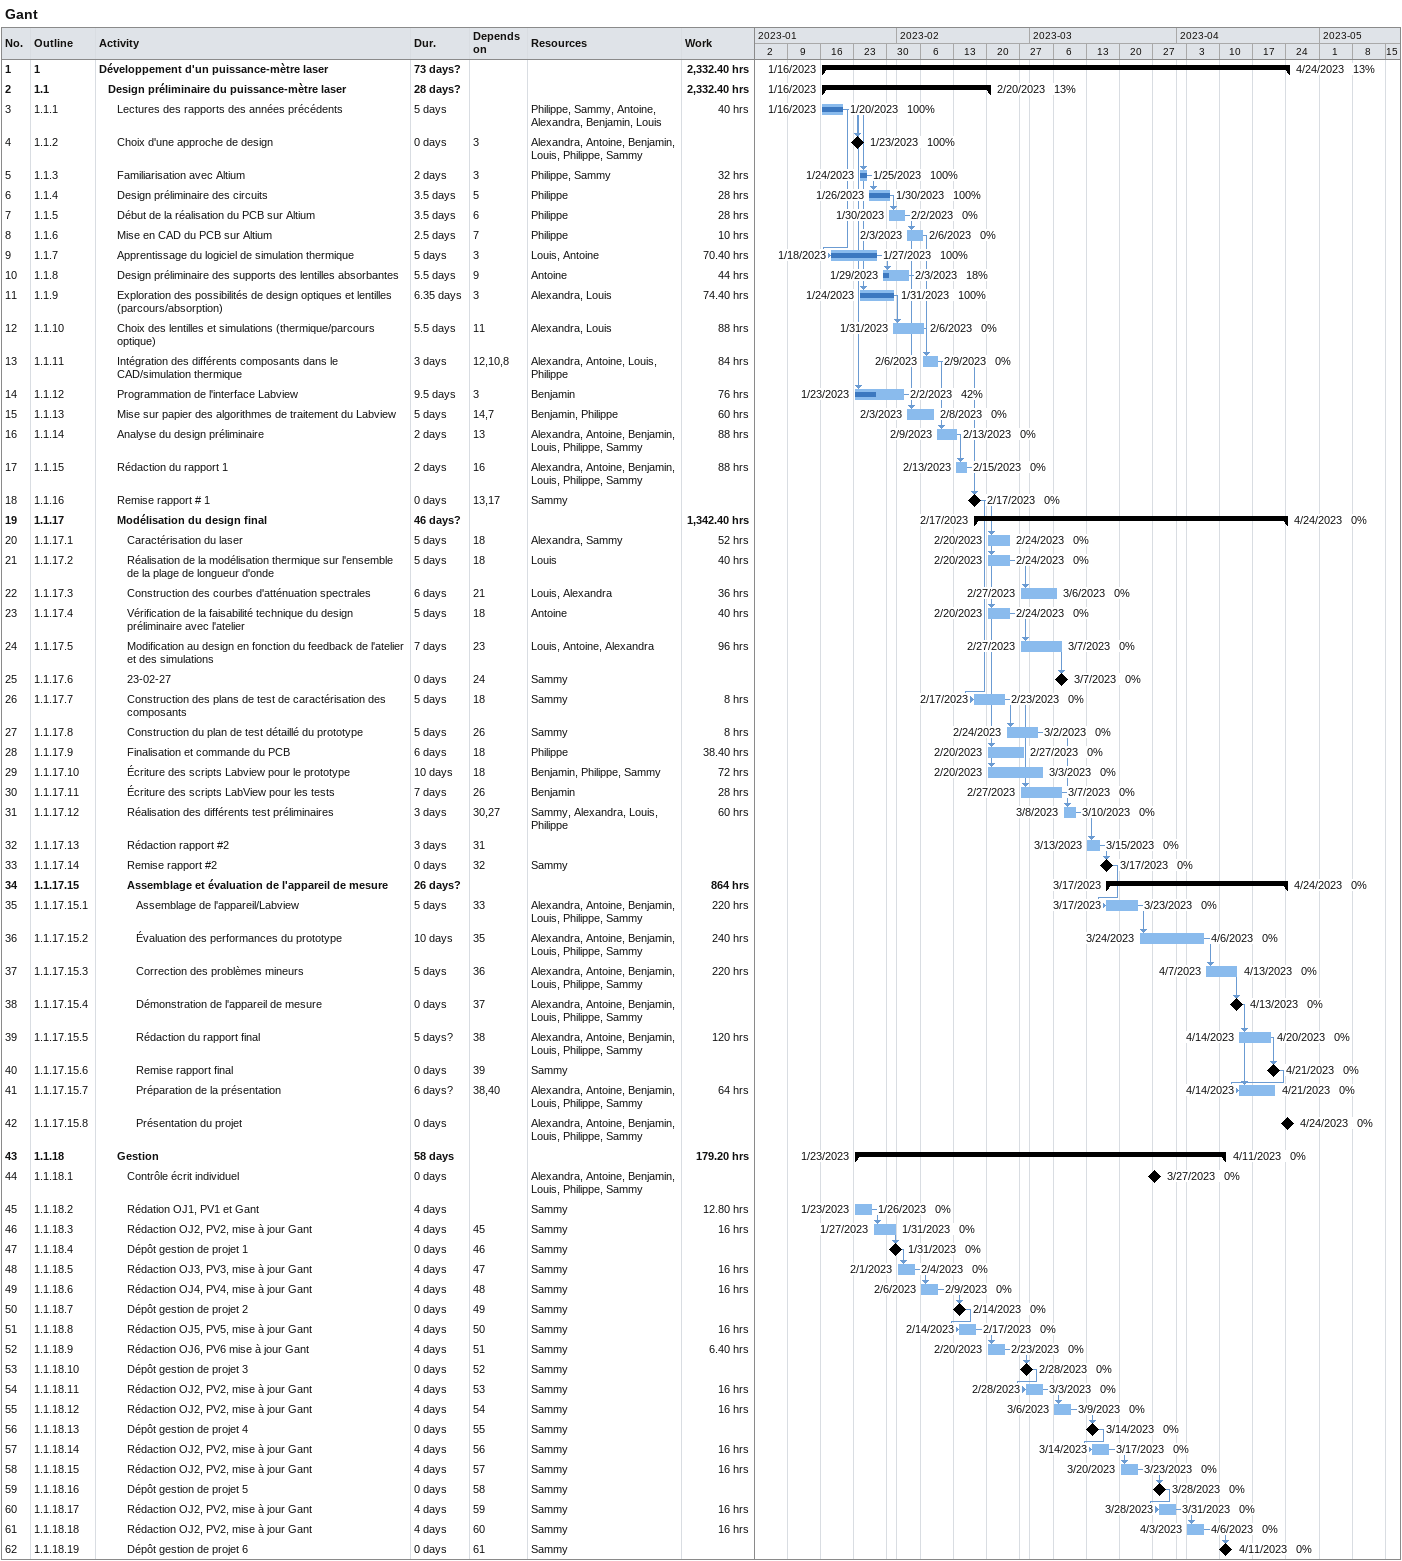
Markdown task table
Gant

| ID | WBS | Task | Duration | Start | Finish | Predecessors | Resources | % complete | Work (h) |
|---|---|---|---|---|---|---|---|---|---|
| 1 | 1 | **Développement d'un puissance-mètre laser** | 73d? | 2023-01-16 | 2023-04-24 |  |  | 13 | 2332.40 |
| 2 | 1.1 | **Design préliminaire du puissance-mètre laser** | 28d? | 2023-01-16 | 2023-02-20 |  |  | 13 | 2332.40 |
| 3 | 1.1.1 | Lectures des rapports des années précédents | 5d | 2023-01-16 | 2023-01-20 |  | Philippe, Sammy, Antoine, Alexandra, Benjamin, Louis | 100 | 40 |
| 4 | 1.1.2 | Choix d'une approche de design | 0d | 2023-01-23 | 2023-01-23 | 3 | Alexandra, Antoine, Benjamin, Louis, Philippe, Sammy | 100 |  |
| 5 | 1.1.3 | Familiarisation avec Altium | 2d | 2023-01-24 | 2023-01-25 | 3 | Philippe, Sammy | 100 | 32 |
| 6 | 1.1.4 | Design préliminaire des circuits | 3.5d | 2023-01-26 | 2023-01-30 | 5 | Philippe | 100 | 28 |
| 7 | 1.1.5 | Début de la réalisation du PCB sur Altium | 3.5d | 2023-01-30 | 2023-02-02 | 6 | Philippe | 0 | 28 |
| 8 | 1.1.6 | Mise en CAD du PCB sur Altium | 2.5d | 2023-02-03 | 2023-02-06 | 7 | Philippe | 0 | 10 |
| 9 | 1.1.7 | Apprentissage du logiciel de simulation thermique | 5d | 2023-01-18 | 2023-01-27 | 3 | Louis, Antoine | 100 | 70.40 |
| 10 | 1.1.8 | Design préliminaire des supports des lentilles absorbantes | 5.5d | 2023-01-29 | 2023-02-03 | 9 | Antoine | 18 | 44 |
| 11 | 1.1.9 | Exploration des possibilités de design optiques et lentilles (parcours/absorption) | 6.35d | 2023-01-24 | 2023-01-31 | 3 | Alexandra, Louis | 100 | 74.40 |
| 12 | 1.1.10 | Choix des lentilles et simulations (thermique/parcours optique) | 5.5d | 2023-01-31 | 2023-02-06 | 11 | Alexandra, Louis | 0 | 88 |
| 13 | 1.1.11 | Intégration des différents composants dans le CAD/simulation thermique | 3d | 2023-02-06 | 2023-02-09 | 12, 10, 8 | Alexandra, Antoine, Louis, Philippe | 0 | 84 |
| 14 | 1.1.12 | Programmation de l'interface Labview | 9.5d | 2023-01-23 | 2023-02-02 | 3 | Benjamin | 42 | 76 |
| 15 | 1.1.13 | Mise sur papier des algorithmes de traitement du Labview | 5d | 2023-02-03 | 2023-02-08 | 14, 7 | Benjamin, Philippe | 0 | 60 |
| 16 | 1.1.14 | Analyse du design préliminaire | 2d | 2023-02-09 | 2023-02-13 | 13 | Alexandra, Antoine, Benjamin, Louis, Philippe, Sammy | 0 | 88 |
| 17 | 1.1.15 | Rédaction du rapport 1 | 2d | 2023-02-13 | 2023-02-15 | 16 | Alexandra, Antoine, Benjamin, Louis, Philippe, Sammy | 0 | 88 |
| 18 | 1.1.16 | Remise rapport # 1 | 0d | 2023-02-17 | 2023-02-17 | 13, 17 | Sammy | 0 |  |
| 19 | 1.1.17 | **Modélisation du design final** | 46d? | 2023-02-17 | 2023-04-24 |  |  | 0 | 1342.40 |
| 20 | 1.1.17.1 | Caractérisation du laser | 5d | 2023-02-20 | 2023-02-24 | 18 | Alexandra, Sammy | 0 | 52 |
| 21 | 1.1.17.2 | Réalisation de la modélisation thermique sur l'ensemble de la plage de longueur d'onde | 5d | 2023-02-20 | 2023-02-24 | 18 | Louis | 0 | 40 |
| 22 | 1.1.17.3 | Construction des courbes d'atténuation spectrales | 6d | 2023-02-27 | 2023-03-06 | 21 | Louis, Alexandra | 0 | 36 |
| 23 | 1.1.17.4 | Vérification de la faisabilité technique du design préliminaire avec l'atelier | 5d | 2023-02-20 | 2023-02-24 | 18 | Antoine | 0 | 40 |
| 24 | 1.1.17.5 | Modification au design en fonction du feedback de l'atelier et des simulations | 7d | 2023-02-27 | 2023-03-07 | 23 | Louis, Antoine, Alexandra | 0 | 96 |
| 25 | 1.1.17.6 | 23-02-27 | 0d | 2023-03-07 | 2023-03-07 | 24 | Sammy | 0 |  |
| 26 | 1.1.17.7 | Construction des plans de test de caractérisation des composants | 5d | 2023-02-17 | 2023-02-23 | 18 | Sammy | 0 | 8 |
| 27 | 1.1.17.8 | Construction du plan de test détaillé du prototype | 5d | 2023-02-24 | 2023-03-02 | 26 | Sammy | 0 | 8 |
| 28 | 1.1.17.9 | Finalisation et commande du PCB | 6d | 2023-02-20 | 2023-02-27 | 18 | Philippe | 0 | 38.40 |
| 29 | 1.1.17.10 | Écriture des scripts Labview pour le prototype | 10d | 2023-02-20 | 2023-03-03 | 18 | Benjamin, Philippe, Sammy | 0 | 72 |
| 30 | 1.1.17.11 | Écriture des scripts LabView pour les tests | 7d | 2023-02-27 | 2023-03-07 | 26 | Benjamin | 0 | 28 |
| 31 | 1.1.17.12 | Réalisation des différents test préliminaires | 3d | 2023-03-08 | 2023-03-10 | 30, 27 | Sammy, Alexandra, Louis, Philippe | 0 | 60 |
| 32 | 1.1.17.13 | Rédaction rapport #2 | 3d | 2023-03-13 | 2023-03-15 | 31 |  | 0 |  |
| 33 | 1.1.17.14 | Remise rapport #2 | 0d | 2023-03-17 | 2023-03-17 | 32 | Sammy | 0 |  |
| 34 | 1.1.17.15 | **Assemblage et évaluation de l'appareil de mesure** | 26d? | 2023-03-17 | 2023-04-24 |  |  | 0 | 864 |
| 35 | 1.1.17.15.1 | Assemblage de l'appareil/Labview | 5d | 2023-03-17 | 2023-03-23 | 33 | Alexandra, Antoine, Benjamin, Louis, Philippe, Sammy | 0 | 220 |
| 36 | 1.1.17.15.2 | Évaluation des performances du prototype | 10d | 2023-03-24 | 2023-04-06 | 35 | Alexandra, Antoine, Benjamin, Louis, Philippe, Sammy | 0 | 240 |
| 37 | 1.1.17.15.3 | Correction des problèmes mineurs | 5d | 2023-04-07 | 2023-04-13 | 36 | Alexandra, Antoine, Benjamin, Louis, Philippe, Sammy | 0 | 220 |
| 38 | 1.1.17.15.4 | Démonstration de l'appareil de mesure | 0d | 2023-04-13 | 2023-04-13 | 37 | Alexandra, Antoine, Benjamin, Louis, Philippe, Sammy | 0 |  |
| 39 | 1.1.17.15.5 | Rédaction du rapport final | 5d? | 2023-04-14 | 2023-04-20 | 38 | Alexandra, Antoine, Benjamin, Louis, Philippe, Sammy | 0 | 120 |
| 40 | 1.1.17.15.6 | Remise rapport final | 0d | 2023-04-21 | 2023-04-21 | 39 | Sammy | 0 |  |
| 41 | 1.1.17.15.7 | Préparation de la présentation | 6d? | 2023-04-14 | 2023-04-21 | 38, 40 | Alexandra, Antoine, Benjamin, Louis, Philippe, Sammy | 0 | 64 |
| 42 | 1.1.17.15.8 | Présentation du projet | 0d | 2023-04-24 | 2023-04-24 |  | Alexandra, Antoine, Benjamin, Louis, Philippe, Sammy | 0 |  |
| 43 | 1.1.18 | **Gestion** | 58d | 2023-01-23 | 2023-04-11 |  |  | 0 | 179.20 |
| 44 | 1.1.18.1 | Contrôle écrit individuel | 0d | 2023-03-27 | 2023-03-27 |  | Alexandra, Antoine, Benjamin, Louis, Philippe, Sammy | 0 |  |
| 45 | 1.1.18.2 | Rédation OJ1, PV1 et Gant | 4d | 2023-01-23 | 2023-01-26 |  | Sammy | 0 | 12.80 |
| 46 | 1.1.18.3 | Rédaction OJ2, PV2, mise à jour Gant | 4d | 2023-01-27 | 2023-01-31 | 45 | Sammy | 0 | 16 |
| 47 | 1.1.18.4 | Dépôt gestion de projet 1 | 0d | 2023-01-31 | 2023-01-31 | 46 | Sammy | 0 |  |
| 48 | 1.1.18.5 | Rédaction OJ3, PV3, mise à jour Gant | 4d | 2023-02-01 | 2023-02-04 | 47 | Sammy | 0 | 16 |
| 49 | 1.1.18.6 | Rédaction OJ4, PV4, mise à jour Gant | 4d | 2023-02-06 | 2023-02-09 | 48 | Sammy | 0 | 16 |
| 50 | 1.1.18.7 | Dépôt gestion de projet 2 | 0d | 2023-02-14 | 2023-02-14 | 49 | Sammy | 0 |  |
| 51 | 1.1.18.8 | Rédaction OJ5, PV5, mise à jour Gant | 4d | 2023-02-14 | 2023-02-17 | 50 | Sammy | 0 | 16 |
| 52 | 1.1.18.9 | Rédaction OJ6, PV6 mise à jour Gant | 4d | 2023-02-20 | 2023-02-23 | 51 | Sammy | 0 | 6.40 |
| 53 | 1.1.18.10 | Dépôt gestion de projet 3 | 0d | 2023-02-28 | 2023-02-28 | 52 | Sammy | 0 |  |
| 54 | 1.1.18.11 | Rédaction OJ2, PV2, mise à jour Gant | 4d | 2023-02-28 | 2023-03-03 | 53 | Sammy | 0 | 16 |
| 55 | 1.1.18.12 | Rédaction OJ2, PV2, mise à jour Gant | 4d | 2023-03-06 | 2023-03-09 | 54 | Sammy | 0 | 16 |
| 56 | 1.1.18.13 | Dépôt gestion de projet 4 | 0d | 2023-03-14 | 2023-03-14 | 55 | Sammy | 0 |  |
| 57 | 1.1.18.14 | Rédaction OJ2, PV2, mise à jour Gant | 4d | 2023-03-14 | 2023-03-17 | 56 | Sammy | 0 | 16 |
| 58 | 1.1.18.15 | Rédaction OJ2, PV2, mise à jour Gant | 4d | 2023-03-20 | 2023-03-23 | 57 | Sammy | 0 | 16 |
| 59 | 1.1.18.16 | Dépôt gestion de projet 5 | 0d | 2023-03-28 | 2023-03-28 | 58 | Sammy | 0 |  |
| 60 | 1.1.18.17 | Rédaction OJ2, PV2, mise à jour Gant | 4d | 2023-03-28 | 2023-03-31 | 59 | Sammy | 0 | 16 |
| 61 | 1.1.18.18 | Rédaction OJ2, PV2, mise à jour Gant | 4d | 2023-04-03 | 2023-04-06 | 60 | Sammy | 0 | 16 |
| 62 | 1.1.18.19 | Dépôt gestion de projet 6 | 0d | 2023-04-11 | 2023-04-11 | 61 | Sammy | 0 |  |
